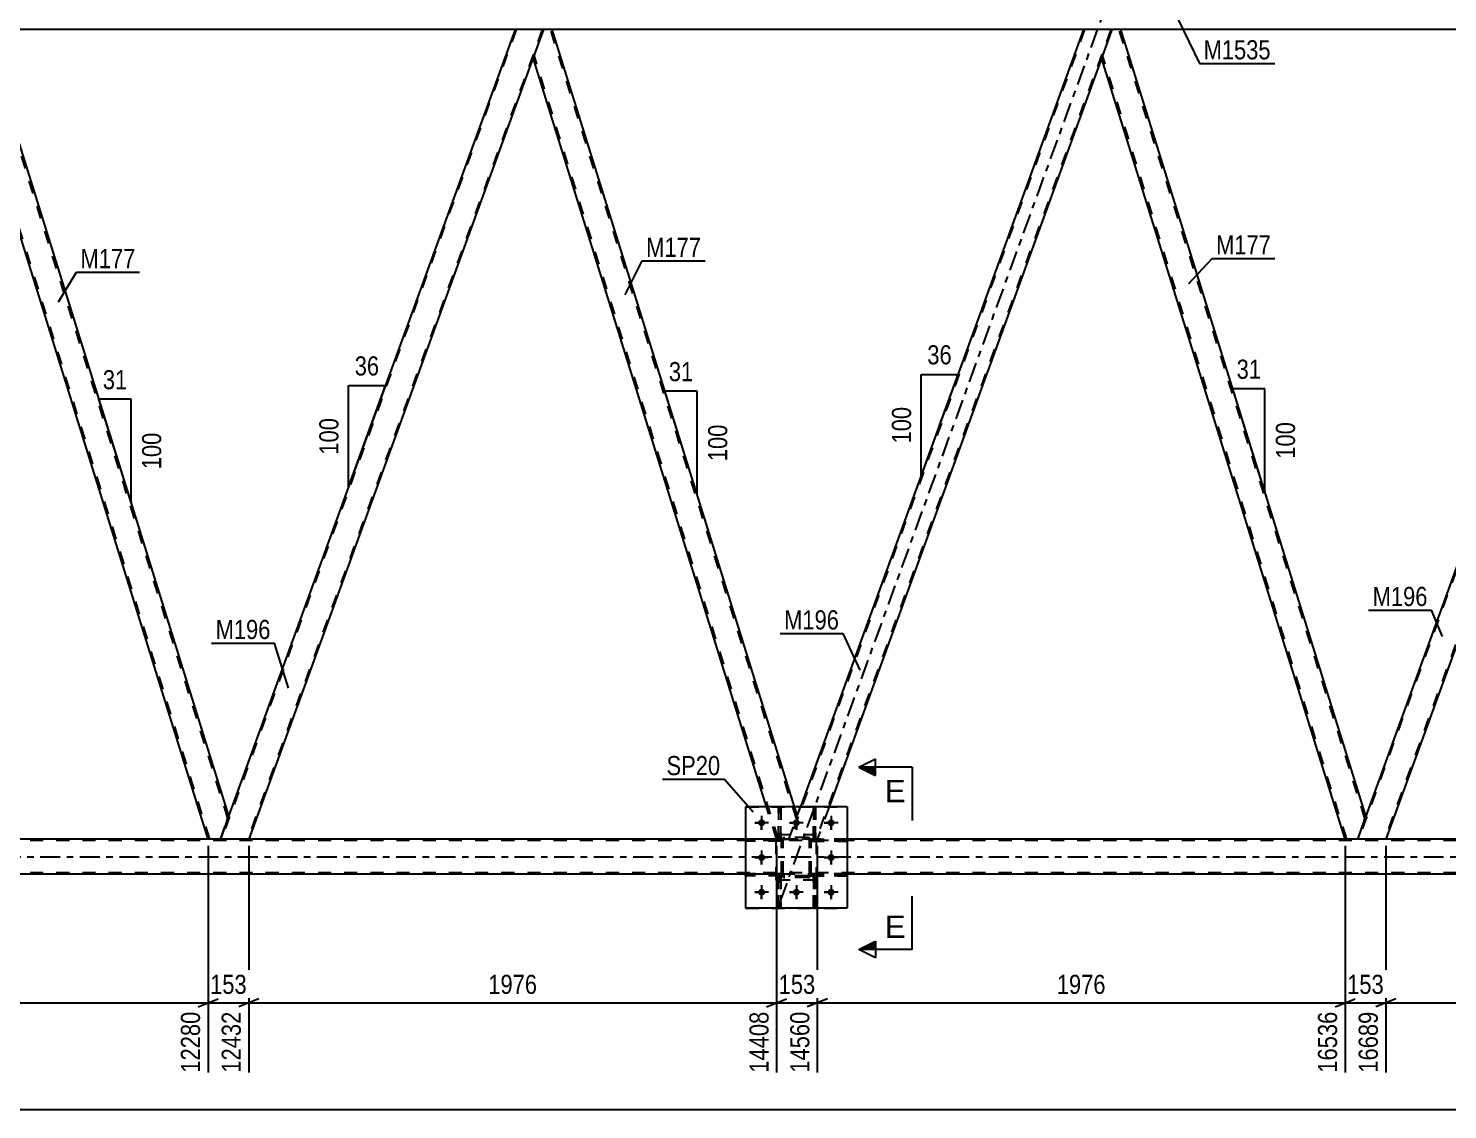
# Model space of a CAD drawing. Header units: millimetres. Extents: x 0 to 841, y 0 to 594.
# Drawn here: x 485.6 to 698.2, y 295.9 to 457.8 of the extents above; entities that cross this region are included whole.
import ezdxf

# ---------------------------------------------------------------- set-up
doc = ezdxf.new("R2010")
doc.units = ezdxf.units.MM
doc.linetypes.add('DXK_LINE_DOT2', pattern=[3.9198, 1.9599, -1.9599])
doc.linetypes.add('DXK_LINE_DOT3', pattern=[5.9187, 2.979, -0.9799, 0.9799, -0.9799])
doc.styles.add('Arial', font='ARIAL.TTF', dxfattribs={"height": 0.2})
doc.styles.add('Arial Narrow', font='ARIALN.TTF', dxfattribs={"height": 0.2})

# ---------------------------------------------------------------- blocks, each defined once
blk = doc.blocks.new('Part-318885039-3986 - 3851')
at = {"color": 7, "linetype": 'DXK_LINE_DOT2'}
for p, q in [((598.44, 336.19), (598.48, 336.37)), ((598.48, 336.37), (598.44, 336.19)), ((598.44, 331.15), (598.44, 336.19)), ((598.68, 336.19), (598.7, 336.28)), ((598.68, 331.15), (598.68, 336.19)), ((598.7, 336.28), (598.75, 336.36)), ((598.74, 336.63), (598.92, 336.67)), ((598.92, 336.67), (598.74, 336.63)), ((598.75, 336.36), (598.83, 336.41)), ((598.83, 336.41), (598.92, 336.43)), ((602.36, 336.67), (598.92, 336.67)), ((598.92, 336.43), (602.36, 336.43)), ((602.36, 336.67), (602.54, 336.63)), ((602.54, 336.63), (602.36, 336.67)), ((602.36, 336.43), (602.45, 336.41)), ((602.45, 336.41), (602.53, 336.36)), ((602.53, 336.36), (602.58, 336.28)), ((602.58, 336.28), (602.6, 336.19)), ((602.6, 331.15), (602.6, 336.19)), ((602.8, 336.37), (602.84, 336.19)), ((602.84, 336.19), (602.8, 336.37)), ((602.84, 331.15), (602.84, 336.19)), ((598.48, 330.96), (598.44, 331.15)), ((598.44, 331.15), (598.48, 330.96)), ((598.7, 331.06), (598.68, 331.15)), ((598.75, 330.98), (598.7, 331.06)), ((598.92, 330.67), (598.74, 330.7)), ((598.74, 330.7), (598.92, 330.67)), ((598.83, 330.93), (598.75, 330.98)), ((598.92, 330.91), (598.83, 330.93)), ((602.36, 330.91), (598.92, 330.91)), ((602.36, 330.67), (598.92, 330.67)), ((602.45, 330.93), (602.36, 330.91)), ((602.54, 330.7), (602.36, 330.67)), ((602.36, 330.67), (602.54, 330.7)), ((602.53, 330.98), (602.45, 330.93)), ((602.58, 331.06), (602.53, 330.98)), ((602.6, 331.15), (602.58, 331.06)), ((602.84, 331.15), (602.8, 330.96)), ((602.8, 330.96), (602.84, 331.15))]:
    blk.add_line(p, q, dxfattribs=at)
at = {"color": 7, "linetype": 'DXK_LINE_DOT3'}
blk.add_line((600.64, 333.67), (600.64, 333.67), dxfattribs=at)
at = {"color": 7, "linetype": 'DXK_LINE_DOT2'}
for centre, start, end in [((598.92, 336.19), 112.5, 157.5), ((598.92, 336.19), 112.5, 157.5), ((602.36, 336.19), 22.5, 67.5), ((602.36, 336.19), 22.5, 67.5), ((598.92, 331.15), 202.5, 247.5), ((598.92, 331.15), 202.5, 247.5), ((602.36, 331.15), 292.5, 337.5), ((602.36, 331.15), 292.5, 337.5)]:
    blk.add_arc(centre, 0.48, start, end, dxfattribs=at)
blk = doc.blocks.new('Part-318885039-3867 - 3851')
at = {"color": 7, "linetype": 'DXK_LINE_DOT3'}
blk.add_line((598.23, 327.05), (649.19, 467.06), dxfattribs=at)
at = {"color": 7, "linetype": 'DXK_LINE_DOT2'}
for p, q in [((643.81, 457.66), (599.69, 336.44)), ((647.73, 457.66), (603.61, 336.44)), ((647.9, 457.66), (646.37, 453.46)), ((599.52, 336.44), (601.28, 341.27)), ((605.54, 341.27), (603.78, 336.44)), ((603.78, 336.44), (599.52, 336.44))]:
    blk.add_line(p, q, dxfattribs=at)
at = {"color": 2, "linetype": 'Continuous'}
for p, q in [((643.64, 457.66), (601.28, 341.27)), ((647.9, 457.66), (643.64, 457.66)), ((646.37, 453.46), (605.54, 341.27))]:
    blk.add_line(p, q, dxfattribs=at)
blk = doc.blocks.new('Part-318885039-3872 - 3851')
at = {"color": 2, "linetype": 'Continuous'}
for p, q in [((647.9, 457.66), (646.37, 453.47)), ((649.22, 457.66), (647.9, 457.66)), ((685.92, 339.91), (649.22, 457.66)), ((682.81, 336.44), (646.35, 453.41)), ((646.37, 453.47), (646.37, 453.46)), ((685.65, 339.17), (684.66, 336.44)), ((685.9, 339.86), (685.65, 339.17)), ((685.9, 339.87), (685.9, 339.86))]:
    blk.add_line(p, q, dxfattribs=at)
at = {"color": 7, "linetype": 'DXK_LINE_DOT2'}
for p, q in [((685.79, 339.54), (648.97, 457.66)), ((646.37, 453.47), (646.35, 453.41)), ((683.06, 336.44), (646.49, 453.79)), ((685.65, 339.17), (685.84, 339.7)), ((685.92, 339.91), (685.9, 339.87)), ((684.66, 336.44), (682.81, 336.44))]:
    blk.add_line(p, q, dxfattribs=at)
blk = doc.blocks.new('Part-318885039-3878 - 3851')
at = {"color": 7, "linetype": 'DXK_LINE_DOT2'}
for p, q in [((728.95, 457.66), (684.83, 336.44)), ((732.86, 457.66), (688.74, 336.44)), ((685.9, 339.87), (684.66, 336.44)), ((688.91, 336.44), (684.66, 336.44))]:
    blk.add_line(p, q, dxfattribs=at)
at = {"color": 2, "linetype": 'Continuous'}
for p, q in [((728.78, 457.66), (685.9, 339.87)), ((733.04, 457.66), (688.91, 336.44)), ((733.04, 457.66), (728.78, 457.66))]:
    blk.add_line(p, q, dxfattribs=at)
blk = doc.blocks.new('Part-318885039-3882 - 3851')
at = {"color": 7, "linetype": 'DXK_LINE_DOT2'}
for p, q in [((598.31, 330.9), (597.99, 330.9)), ((597.99, 330.9), (597.99, 326.07)), ((597.99, 330.3), (598.31, 330.3)), ((598.31, 326.07), (598.31, 330.9)), ((597.99, 326.07), (598.31, 326.07))]:
    blk.add_line(p, q, dxfattribs=at)
blk = doc.blocks.new('Part-318885039-3887 - 3851')
at = {"color": 7, "linetype": 'DXK_LINE_DOT2'}
for p, q in [((603.64, 337.07), (597.64, 337.07)), ((597.64, 330.27), (597.64, 337.07)), ((603.64, 330.27), (603.64, 337.07)), ((603.64, 330.27), (597.64, 330.27))]:
    blk.add_line(p, q, dxfattribs=at)
blk = doc.blocks.new('Part-318885039-3893 - 3851')
at = {"color": 7, "linetype": 'DXK_LINE_DOT2'}
for p, q in [((608.24, 331.23), (602.84, 331.23)), ((602.84, 331.23), (602.84, 330.91)), ((602.84, 330.91), (608.24, 330.91)), ((603.44, 330.91), (603.44, 331.23)), ((608.24, 330.91), (608.24, 331.23))]:
    blk.add_line(p, q, dxfattribs=at)
blk = doc.blocks.new('Part-318885039-3894 - 3851')
at = {"color": 7, "linetype": 'DXK_LINE_DOT2'}
for p, q in [((608.24, 336.43), (602.84, 336.43)), ((602.84, 336.43), (602.84, 336.11)), ((602.84, 336.11), (608.24, 336.11)), ((603.44, 336.11), (603.44, 336.43)), ((608.24, 336.11), (608.24, 336.43))]:
    blk.add_line(p, q, dxfattribs=at)
blk = doc.blocks.new('Part-318885039-3897 - 3851')
at = {"color": 7, "linetype": 'DXK_LINE_DOT2'}
for p, q in [((603.51, 330.9), (603.19, 330.9)), ((603.19, 330.9), (603.19, 326.07)), ((603.19, 330.3), (603.51, 330.3)), ((603.51, 326.07), (603.51, 330.9)), ((603.19, 326.07), (603.51, 326.07))]:
    blk.add_line(p, q, dxfattribs=at)
blk = doc.blocks.new('Bolt-318885039-3964 - 3851')
at = {"color": 1, "linetype": 'Continuous'}
for p, q in [((594.4, 338.87), (595.09, 338.87)), ((595.44, 339.91), (595.44, 339.22)), ((595.44, 337.83), (595.44, 338.52)), ((596.48, 338.87), (595.79, 338.87)), ((599.6, 338.87), (600.29, 338.87)), ((600.64, 339.91), (600.64, 339.22)), ((600.64, 337.83), (600.64, 338.52)), ((601.68, 338.87), (600.99, 338.87)), ((604.8, 338.87), (605.49, 338.87)), ((605.84, 339.91), (605.84, 339.22)), ((605.84, 337.83), (605.84, 338.52)), ((606.88, 338.87), (606.19, 338.87)), ((594.4, 333.67), (595.09, 333.67)), ((595.44, 334.71), (595.44, 334.02)), ((596.48, 333.67), (595.79, 333.67)), ((604.8, 333.67), (605.49, 333.67)), ((605.84, 334.71), (605.84, 334.02)), ((606.88, 333.67), (606.19, 333.67)), ((595.44, 332.63), (595.44, 333.32)), ((605.84, 332.63), (605.84, 333.32)), ((595.44, 329.51), (595.44, 328.82)), ((600.64, 329.51), (600.64, 328.82)), ((605.84, 329.51), (605.84, 328.82)), ((594.4, 328.47), (595.09, 328.47)), ((595.44, 327.43), (595.44, 328.12)), ((596.48, 328.47), (595.79, 328.47)), ((599.6, 328.47), (600.29, 328.47)), ((600.64, 327.43), (600.64, 328.12)), ((601.68, 328.47), (600.99, 328.47)), ((604.8, 328.47), (605.49, 328.47)), ((605.84, 327.43), (605.84, 328.12)), ((606.88, 328.47), (606.19, 328.47))]:
    blk.add_line(p, q, dxfattribs=at)
blk = doc.blocks.new('Part-318885039-3977 - 3851')
at = {"color": 2, "linetype": 'Continuous'}
for p, q in [((477.63, 457.66), (476.11, 453.47)), ((478.95, 457.66), (477.63, 457.66)), ((515.65, 339.91), (478.95, 457.66)), ((512.54, 336.44), (476.09, 453.41)), ((476.11, 453.47), (476.1, 453.46)), ((515.38, 339.17), (514.39, 336.44)), ((515.63, 339.86), (515.38, 339.17)), ((515.63, 339.87), (515.63, 339.86))]:
    blk.add_line(p, q, dxfattribs=at)
at = {"color": 7, "linetype": 'DXK_LINE_DOT2'}
for p, q in [((515.52, 339.54), (478.7, 457.66)), ((476.11, 453.47), (476.09, 453.41)), ((512.8, 336.44), (476.22, 453.79)), ((515.38, 339.17), (515.57, 339.7)), ((515.65, 339.91), (515.63, 339.87)), ((514.39, 336.44), (512.54, 336.44))]:
    blk.add_line(p, q, dxfattribs=at)
blk = doc.blocks.new('Part-318885039-3918 - 3851')
at = {"color": 7, "linetype": 'DXK_LINE_DOT2'}
for p, q in [((733.04, 457.66), (217.97, 457.66)), ((564.08, 457.66), (558.51, 457.66)), ((649.22, 457.66), (643.64, 457.66))]:
    blk.add_line(p, q, dxfattribs=at)
at = {"color": 2, "linetype": 'Continuous'}
for p, q in [((558.51, 457.66), (478.95, 457.66)), ((643.64, 457.66), (564.08, 457.66)), ((728.78, 457.66), (649.22, 457.66))]:
    blk.add_line(p, q, dxfattribs=at)
blk = doc.blocks.new('Part-318885039-3983 - 3851')
at = {"color": 7, "linetype": 'DXK_LINE_DOT2'}
for p, q in [((602.84, 336.11), (602.84, 336.43)), ((602.84, 336.43), (608.24, 336.43)), ((608.24, 336.11), (602.84, 336.11)), ((603.44, 336.11), (603.44, 336.43)), ((608.24, 336.43), (608.24, 336.11))]:
    blk.add_line(p, q, dxfattribs=at)
blk = doc.blocks.new('Part-318885039-3919 - 3851')
at = {"color": 7, "linetype": 'DXK_LINE_DOT2'}
for p, q in [((598.44, 331.23), (593.04, 331.23)), ((593.04, 331.23), (593.04, 330.91)), ((598.44, 330.91), (593.04, 330.91)), ((597.84, 330.91), (597.84, 331.23)), ((598.44, 330.91), (598.44, 331.23))]:
    blk.add_line(p, q, dxfattribs=at)
blk = doc.blocks.new('Part-318885039-3924 - 3851')
at = {"color": 7, "linetype": 'DXK_LINE_DOT2'}
for p, q in [((558.68, 457.66), (514.56, 336.44)), ((562.6, 457.66), (518.48, 336.44)), ((562.77, 457.66), (561.24, 453.46)), ((514.39, 336.44), (515.63, 339.87)), ((518.65, 336.44), (514.39, 336.44))]:
    blk.add_line(p, q, dxfattribs=at)
at = {"color": 2, "linetype": 'Continuous'}
for p, q in [((558.51, 457.66), (515.63, 339.87)), ((562.77, 457.66), (558.51, 457.66)), ((561.24, 453.46), (518.65, 336.44))]:
    blk.add_line(p, q, dxfattribs=at)
blk = doc.blocks.new('Part-318885039-3929 - 3851')
at = {"color": 2, "linetype": 'Continuous'}
for p, q in [((608.24, 341.27), (593.04, 341.27)), ((593.04, 341.27), (593.04, 326.07)), ((608.24, 341.27), (608.24, 326.07)), ((608.24, 326.07), (593.04, 326.07))]:
    blk.add_line(p, q, dxfattribs=at)
blk = doc.blocks.new('Part-318885039-3939 - 3851')
at = {"color": 7, "linetype": 'DXK_LINE_DOT2'}
for p, q in [((598.44, 336.43), (593.04, 336.43)), ((593.04, 336.43), (593.04, 336.11)), ((598.44, 336.11), (593.04, 336.11)), ((597.84, 336.11), (597.84, 336.43)), ((598.44, 336.11), (598.44, 336.43))]:
    blk.add_line(p, q, dxfattribs=at)
blk = doc.blocks.new('Part-318885039-3944 - 3851')
at = {"color": 7, "linetype": 'DXK_LINE_DOT2'}
for p, q in [((742.64, 336.2), (67.2, 336.2)), ((608.24, 336.44), (593.04, 336.44)), ((742.64, 331.4), (67.2, 331.4)), ((608.24, 331.16), (337.64, 331.16))]:
    blk.add_line(p, q, dxfattribs=at)
at = {"color": 2, "linetype": 'Continuous'}
for p, q in [((593.04, 336.44), (352.84, 336.44)), ((742.64, 336.44), (608.24, 336.44)), ((593.04, 331.16), (352.84, 331.16)), ((742.64, 331.16), (608.24, 331.16))]:
    blk.add_line(p, q, dxfattribs=at)
at = {"color": 7, "linetype": 'DXK_LINE_DOT3'}
blk.add_line((67.2, 333.8), (742.64, 333.8), dxfattribs=at)
blk = doc.blocks.new('Bolt-318885039-3963 - 3851')
at = {"linetype": 'Continuous'}
for points in [[(595.96, 338.87, -1), (594.92, 338.87, -1)], [(601.16, 338.87, -1), (600.12, 338.87, -1)], [(606.36, 338.87, -1), (605.32, 338.87, -1)], [(595.96, 333.67, -1), (594.92, 333.67, -1)], [(606.36, 333.67, -1), (605.32, 333.67, -1)], [(595.96, 328.47, -1), (594.92, 328.47, -1)], [(601.16, 328.47, -1), (600.12, 328.47, -1)], [(606.36, 328.47, -1), (605.32, 328.47, -1)]]:
    blk.add_hatch(color=1, dxfattribs=at).paths.add_polyline_path(points)
at = {"color": 1, "linetype": 'Continuous'}
for p, q in [((596.48, 338.87), (594.4, 338.87)), ((595.44, 339.91), (595.44, 337.83)), ((601.68, 338.87), (599.6, 338.87)), ((600.64, 339.91), (600.64, 337.83)), ((606.88, 338.87), (604.8, 338.87)), ((605.84, 339.91), (605.84, 337.83)), ((596.48, 333.67), (594.4, 333.67)), ((595.44, 334.71), (595.44, 332.63)), ((606.88, 333.67), (604.8, 333.67)), ((605.84, 334.71), (605.84, 332.63)), ((595.44, 329.51), (595.44, 327.43)), ((600.64, 329.51), (600.64, 327.43)), ((605.84, 329.51), (605.84, 327.43)), ((596.48, 328.47), (594.4, 328.47)), ((601.68, 328.47), (599.6, 328.47)), ((606.88, 328.47), (604.8, 328.47))]:
    blk.add_line(p, q, dxfattribs=at)
blk = doc.blocks.new('Part-318885039-3990 - 3851')
at = {"color": 7, "linetype": 'DXK_LINE_DOT2'}
for p, q in [((598.44, 331.23), (593.04, 331.23)), ((593.04, 330.91), (593.04, 331.23)), ((598.44, 330.91), (593.04, 330.91)), ((597.84, 330.91), (597.84, 331.23)), ((598.44, 331.23), (598.44, 330.91))]:
    blk.add_line(p, q, dxfattribs=at)
blk = doc.blocks.new('Part-318885039-3991 - 3851')
at = {"color": 7, "linetype": 'DXK_LINE_DOT2'}
for p, q in [((598.44, 336.43), (593.04, 336.43)), ((593.04, 336.11), (593.04, 336.43)), ((598.44, 336.11), (593.04, 336.11)), ((597.84, 336.11), (597.84, 336.43)), ((598.44, 336.43), (598.44, 336.11))]:
    blk.add_line(p, q, dxfattribs=at)
blk = doc.blocks.new('Part-318885039-3994 - 3851')
at = {"color": 7, "linetype": 'DXK_LINE_DOT2'}
for p, q in [((598.44, 336.19), (598.48, 336.37)), ((598.48, 336.37), (598.44, 336.19)), ((598.44, 331.15), (598.44, 336.19)), ((598.68, 336.19), (598.7, 336.28)), ((598.68, 331.15), (598.68, 336.19)), ((598.7, 336.28), (598.75, 336.36)), ((598.74, 336.63), (598.92, 336.67)), ((598.92, 336.67), (598.74, 336.63)), ((598.75, 336.36), (598.83, 336.41)), ((598.83, 336.41), (598.92, 336.43)), ((602.36, 336.67), (598.92, 336.67)), ((598.92, 336.43), (602.36, 336.43)), ((602.36, 336.67), (602.54, 336.63)), ((602.54, 336.63), (602.36, 336.67)), ((602.36, 336.43), (602.45, 336.41)), ((602.45, 336.41), (602.53, 336.36)), ((602.53, 336.36), (602.58, 336.28)), ((602.58, 336.28), (602.6, 336.19)), ((602.6, 331.15), (602.6, 336.19)), ((602.8, 336.37), (602.84, 336.19)), ((602.84, 336.19), (602.8, 336.37)), ((602.84, 331.15), (602.84, 336.19)), ((598.48, 330.96), (598.44, 331.15)), ((598.44, 331.15), (598.48, 330.96)), ((598.7, 331.06), (598.68, 331.15)), ((598.75, 330.98), (598.7, 331.06)), ((598.92, 330.67), (598.74, 330.7)), ((598.74, 330.7), (598.92, 330.67)), ((598.83, 330.93), (598.75, 330.98)), ((598.92, 330.91), (598.83, 330.93)), ((602.36, 330.91), (598.92, 330.91)), ((602.36, 330.67), (598.92, 330.67)), ((602.45, 330.93), (602.36, 330.91)), ((602.54, 330.7), (602.36, 330.67)), ((602.36, 330.67), (602.54, 330.7)), ((602.53, 330.98), (602.45, 330.93)), ((602.58, 331.06), (602.53, 330.98)), ((602.6, 331.15), (602.58, 331.06)), ((602.84, 331.15), (602.8, 330.96)), ((602.8, 330.96), (602.84, 331.15))]:
    blk.add_line(p, q, dxfattribs=at)
at = {"color": 7, "linetype": 'DXK_LINE_DOT3'}
blk.add_line((600.64, 333.67), (600.64, 333.67), dxfattribs=at)
at = {"color": 7, "linetype": 'DXK_LINE_DOT2'}
for centre, start, end in [((598.92, 336.19), 112.5, 157.5), ((598.92, 336.19), 112.5, 157.5), ((602.36, 336.19), 22.5, 67.5), ((602.36, 336.19), 22.5, 67.5), ((598.92, 331.15), 202.5, 247.5), ((598.92, 331.15), 202.5, 247.5), ((602.36, 331.15), 292.5, 337.5), ((602.36, 331.15), 292.5, 337.5)]:
    blk.add_arc(centre, 0.48, start, end, dxfattribs=at)
blk = doc.blocks.new('Part-318885039-4000 - 3851')
at = {"color": 2, "linetype": 'Continuous'}
blk.add_line((598.31, 341.27), (597.99, 341.27), dxfattribs=at)
at = {"color": 7, "linetype": 'DXK_LINE_DOT2'}
for p, q in [((597.99, 341.27), (597.99, 336.42)), ((598.31, 336.42), (598.31, 341.27)), ((597.99, 337.02), (598.31, 337.02)), ((597.99, 336.42), (598.31, 336.42))]:
    blk.add_line(p, q, dxfattribs=at)
blk = doc.blocks.new('Part-318885039-4003 - 3851')
at = {"color": 2, "linetype": 'Continuous'}
blk.add_line((603.51, 341.27), (603.19, 341.27), dxfattribs=at)
at = {"color": 7, "linetype": 'DXK_LINE_DOT2'}
for p, q in [((603.19, 341.27), (603.19, 336.42)), ((603.51, 336.42), (603.51, 341.27)), ((603.19, 337.02), (603.51, 337.02)), ((603.19, 336.42), (603.51, 336.42))]:
    blk.add_line(p, q, dxfattribs=at)
blk = doc.blocks.new('Part-318885039-4022 - 3851')
at = {"color": 7, "linetype": 'DXK_LINE_DOT2'}
for p, q in [((593.04, 341.27), (608.24, 341.27)), ((593.04, 341.27), (593.04, 326.07)), ((608.24, 341.27), (608.24, 326.07)), ((593.04, 326.07), (608.24, 326.07))]:
    blk.add_line(p, q, dxfattribs=at)
blk = doc.blocks.new('Part-318885039-4024 - 3851')
at = {"color": 7, "linetype": 'DXK_LINE_DOT2'}
for p, q in [((602.84, 330.91), (602.84, 331.23)), ((602.84, 331.23), (608.24, 331.23)), ((608.24, 330.91), (602.84, 330.91)), ((603.44, 330.91), (603.44, 331.23)), ((608.24, 331.23), (608.24, 330.91))]:
    blk.add_line(p, q, dxfattribs=at)
blk = doc.blocks.new('Part-318885039-4163 - 3851')
at = {"color": 2, "linetype": 'Continuous'}
for p, q in [((562.77, 457.66), (561.24, 453.47)), ((564.08, 457.66), (562.77, 457.66)), ((600.36, 341.27), (564.08, 457.66)), ((596.18, 341.27), (561.22, 453.41)), ((561.24, 453.47), (561.24, 453.46))]:
    blk.add_line(p, q, dxfattribs=at)
at = {"color": 7, "linetype": 'DXK_LINE_DOT2'}
for p, q in [((600.65, 339.54), (563.83, 457.66)), ((561.24, 453.47), (561.22, 453.41)), ((597.93, 336.44), (561.36, 453.79)), ((597.68, 336.44), (596.18, 341.27)), ((600.79, 339.91), (600.36, 341.27)), ((599.52, 336.44), (600.79, 339.91)), ((597.68, 336.44), (599.52, 336.44))]:
    blk.add_line(p, q, dxfattribs=at)
blk = doc.blocks.new('Part-318885039-4058 - 3851')
at = {"color": 7, "linetype": 'DXK_LINE_DOT2'}
for p, q in [((603.64, 337.07), (597.64, 337.07)), ((597.64, 330.27), (597.64, 337.07)), ((603.64, 330.27), (603.64, 337.07)), ((603.64, 330.27), (597.64, 330.27))]:
    blk.add_line(p, q, dxfattribs=at)
blk = doc.blocks.new('Part-318885039-4097 - 3851')
at = {"color": 7, "linetype": 'DXK_LINE_DOT2'}
for p, q in [((603.19, 326.07), (603.19, 330.9)), ((603.19, 330.9), (603.51, 330.9)), ((603.19, 330.3), (603.51, 330.3)), ((603.51, 330.9), (603.51, 326.07)), ((603.51, 326.07), (603.19, 326.07))]:
    blk.add_line(p, q, dxfattribs=at)
blk = doc.blocks.new('Part-318885039-4100 - 3851')
at = {"color": 7, "linetype": 'DXK_LINE_DOT2'}
for p, q in [((597.99, 326.07), (597.99, 330.9)), ((597.99, 330.9), (598.31, 330.9)), ((597.99, 330.3), (598.31, 330.3)), ((598.31, 330.9), (598.31, 326.07)), ((598.31, 326.07), (597.99, 326.07))]:
    blk.add_line(p, q, dxfattribs=at)
blk = doc.blocks.new('Part-318885039-4183 - 3851')
at = {"color": 7, "linetype": 'DXK_LINE_DOT2'}
for p, q in [((603.19, 336.42), (603.19, 341.27)), ((603.19, 341.27), (603.51, 341.27)), ((603.51, 341.27), (603.51, 336.42)), ((603.19, 337.02), (603.51, 337.02)), ((603.51, 336.42), (603.19, 336.42))]:
    blk.add_line(p, q, dxfattribs=at)
blk = doc.blocks.new('Part-318885039-4186 - 3851')
at = {"color": 7, "linetype": 'DXK_LINE_DOT2'}
for p, q in [((597.99, 336.42), (597.99, 341.27)), ((597.99, 341.27), (598.31, 341.27)), ((598.31, 341.27), (598.31, 336.42)), ((597.99, 337.02), (598.31, 337.02)), ((598.31, 336.42), (597.99, 336.42))]:
    blk.add_line(p, q, dxfattribs=at)
blk = doc.blocks.new('AngleDimension-318885039-4684 - 3851')
at = {"color": 7, "linetype": 'Continuous'}
for p, q in [((667.97, 397.51), (665.99, 403.86)), ((670.81, 403.86), (665.99, 403.86)), ((670.81, 388.4), (665.99, 403.86)), ((670.81, 388.4), (670.81, 403.86))]:
    blk.add_line(p, q, dxfattribs=at)
at = {"color": 0}
for points in [[(670.83, 404.76), (670.83, 408.96), (665.97, 408.96), (665.97, 404.76)], [(675.91, 399.47), (671.71, 399.47), (671.71, 392.79), (675.91, 392.79)]]:
    blk.add_wipeout(points, dxfattribs=at)
at = {"color": 3, "style": 'Arial Narrow'}
blk.add_text('31', height=2.863, dxfattribs=at).set_placement((666.57, 405.36))
blk.add_text('100', height=2.863, rotation=90.0002, dxfattribs=at).set_placement((675.31, 393.39))
blk = doc.blocks.new('AngleDimension-318885039-5382 - 3851')
at = {"color": 7, "linetype": 'Continuous'}
for p, q in [((533.57, 404.35), (539.11, 404.35)), ((533.57, 389.13), (539.11, 404.35)), ((533.57, 389.13), (533.57, 404.35)), ((538.81, 403.54), (539.11, 404.35))]:
    blk.add_line(p, q, dxfattribs=at)
at = {"color": 0}
for points in [[(538.76, 405.25), (538.76, 409.45), (533.91, 409.45), (533.91, 405.25)], [(532.67, 400.08), (528.47, 400.08), (528.47, 393.4), (532.67, 393.4)]]:
    blk.add_wipeout(points, dxfattribs=at)
at = {"color": 3, "style": 'Arial Narrow'}
blk.add_text('36', height=2.863, dxfattribs=at).set_placement((534.51, 405.85))
blk.add_text('100', height=2.863, rotation=90.0002, dxfattribs=at).set_placement((532.07, 394))
blk = doc.blocks.new('AngleDimension-318885039-4320 - 3851')
at = {"color": 7, "linetype": 'Continuous'}
for p, q in [((585.79, 403.5), (580.97, 403.5)), ((585.79, 388.03), (580.97, 403.5)), ((585.79, 388.03), (585.79, 403.5)), ((585.81, 387.96), (585.79, 388.03))]:
    blk.add_line(p, q, dxfattribs=at)
at = {"color": 0}
for points in [[(585.81, 404.4), (585.81, 408.6), (580.95, 408.6), (580.95, 404.4)], [(590.89, 399.11), (586.69, 399.11), (586.69, 392.42), (590.89, 392.42)]]:
    blk.add_wipeout(points, dxfattribs=at)
at = {"color": 3, "style": 'Arial Narrow'}
blk.add_text('31', height=2.863, dxfattribs=at).set_placement((581.55, 405))
blk.add_text('100', height=2.863, rotation=90.0002, dxfattribs=at).set_placement((590.29, 393.02))
blk = doc.blocks.new('AngleDimension-318885039-4334 - 3851')
at = {"color": 7, "linetype": 'Continuous'}
for p, q in [((501.03, 402.29), (496.21, 402.29)), ((501.03, 386.82), (496.21, 402.29)), ((501.03, 386.82), (501.03, 402.29)), ((500.93, 387.14), (501.03, 386.82))]:
    blk.add_line(p, q, dxfattribs=at)
at = {"color": 0}
for points in [[(501.05, 403.19), (501.05, 407.39), (496.19, 407.39), (496.19, 403.19)], [(506.13, 397.9), (501.93, 397.9), (501.93, 391.21), (506.13, 391.21)]]:
    blk.add_wipeout(points, dxfattribs=at)
at = {"color": 3, "style": 'Arial Narrow'}
blk.add_text('31', height=2.863, dxfattribs=at).set_placement((496.79, 403.79))
blk.add_text('100', height=2.863, rotation=90.0002, dxfattribs=at).set_placement((505.53, 391.81))
blk = doc.blocks.new('StraightDimension-318885039-4706 - 3851')
at = {"color": 7, "linetype": 'Continuous'}
blk.add_line((56.34, 295.92), (794.37, 295.92), dxfattribs=at)
blk = doc.blocks.new('StraightDimension-318885039-4727 - 3851')
at = {"color": 7, "linetype": 'Continuous'}
for p, q in [((688.91, 335.44), (688.91, 301.46)), ((752.86, 326.3), (752.86, 301.46)), ((690.41, 312.5), (687.41, 311.3)), ((751.36, 311.3), (754.36, 312.5)), ((688.91, 311.9), (752.86, 311.9))]:
    blk.add_line(p, q, dxfattribs=at)
at = {"color": 0}
blk.add_wipeout([(725.14, 312.65), (725.14, 316.85), (716.63, 316.85), (716.63, 312.65)], dxfattribs=at)
at = {"color": 0, "linetype": 'Continuous'}
blk.add_wipeout([(752.26, 311.2), (748.06, 311.2), (748.06, 300.86), (752.26, 300.86)], dxfattribs=at)
at = {"color": 3, "style": 'Arial Narrow'}
blk.add_text('1637', height=2.863, dxfattribs=at).set_placement((717.23, 313.25))
at = {"color": 3, "linetype": 'Continuous', "style": 'Arial Narrow'}
blk.add_text('18326', height=2.863, rotation=90.0002, dxfattribs=at).set_placement((751.66, 301.46))
blk = doc.blocks.new('StraightDimension-318885039-4739 - 3851')
at = {"color": 7, "linetype": 'Continuous'}
for p, q in [((682.81, 335.44), (682.81, 301.46)), ((688.91, 335.44), (688.91, 301.46)), ((681.31, 311.3), (684.31, 312.5)), ((690.41, 312.5), (687.41, 311.3)), ((682.81, 311.9), (688.91, 311.9))]:
    blk.add_line(p, q, dxfattribs=at)
at = {"color": 0}
blk.add_wipeout([(689.21, 312.65), (689.21, 316.85), (682.52, 316.85), (682.52, 312.65)], dxfattribs=at)
at = {"color": 0, "linetype": 'Continuous'}
blk.add_wipeout([(688.31, 311.2), (684.11, 311.2), (684.11, 300.86), (688.31, 300.86)], dxfattribs=at)
at = {"color": 3, "style": 'Arial Narrow'}
blk.add_text('153', height=2.863, dxfattribs=at).set_placement((683.12, 313.25))
at = {"color": 3, "linetype": 'Continuous', "style": 'Arial Narrow'}
blk.add_text('16689', height=2.863, rotation=90.0002, dxfattribs=at).set_placement((687.71, 301.46))
blk = doc.blocks.new('StraightDimension-318885039-4759 - 3851')
at = {"color": 7, "linetype": 'Continuous'}
for p, q in [((603.78, 335.44), (603.78, 301.46)), ((682.81, 335.44), (682.81, 301.46)), ((605.28, 312.5), (602.28, 311.3)), ((681.31, 311.3), (684.31, 312.5)), ((603.78, 311.9), (682.81, 311.9))]:
    blk.add_line(p, q, dxfattribs=at)
at = {"color": 0}
blk.add_wipeout([(647.55, 312.65), (647.55, 316.85), (639.04, 316.85), (639.04, 312.65)], dxfattribs=at)
at = {"color": 0, "linetype": 'Continuous'}
blk.add_wipeout([(682.21, 311.2), (678.01, 311.2), (678.01, 300.86), (682.21, 300.86)], dxfattribs=at)
at = {"color": 3, "style": 'Arial Narrow'}
blk.add_text('1976', height=2.863, dxfattribs=at).set_placement((639.64, 313.25))
at = {"color": 3, "linetype": 'Continuous', "style": 'Arial Narrow'}
blk.add_text('16536', height=2.863, rotation=90.0002, dxfattribs=at).set_placement((681.61, 301.46))
blk = doc.blocks.new('StraightDimension-318885039-4778 - 3851')
at = {"color": 7, "linetype": 'Continuous'}
for p, q in [((597.68, 335.44), (597.68, 301.46)), ((603.78, 335.44), (603.78, 301.46)), ((596.18, 311.3), (599.18, 312.5)), ((605.28, 312.5), (602.28, 311.3)), ((597.68, 311.9), (603.78, 311.9))]:
    blk.add_line(p, q, dxfattribs=at)
at = {"color": 0}
blk.add_wipeout([(604.07, 312.65), (604.07, 316.85), (597.39, 316.85), (597.39, 312.65)], dxfattribs=at)
at = {"color": 0, "linetype": 'Continuous'}
blk.add_wipeout([(603.18, 311.2), (598.98, 311.2), (598.98, 300.86), (603.18, 300.86)], dxfattribs=at)
at = {"color": 3, "style": 'Arial Narrow'}
blk.add_text('153', height=2.863, dxfattribs=at).set_placement((597.99, 313.25))
at = {"color": 3, "linetype": 'Continuous', "style": 'Arial Narrow'}
blk.add_text('14560', height=2.863, rotation=90.0002, dxfattribs=at).set_placement((602.58, 301.46))
blk = doc.blocks.new('StraightDimension-318885039-4797 - 3851')
at = {"color": 7, "linetype": 'Continuous'}
for p, q in [((518.65, 335.44), (518.65, 301.46)), ((597.68, 335.44), (597.68, 301.46)), ((520.15, 312.5), (517.15, 311.3)), ((596.18, 311.3), (599.18, 312.5)), ((518.65, 311.9), (597.68, 311.9))]:
    blk.add_line(p, q, dxfattribs=at)
at = {"color": 0}
blk.add_wipeout([(562.42, 312.65), (562.42, 316.85), (553.91, 316.85), (553.91, 312.65)], dxfattribs=at)
at = {"color": 0, "linetype": 'Continuous'}
blk.add_wipeout([(597.08, 311.2), (592.88, 311.2), (592.88, 300.86), (597.08, 300.86)], dxfattribs=at)
at = {"color": 3, "style": 'Arial Narrow'}
blk.add_text('1976', height=2.863, dxfattribs=at).set_placement((554.51, 313.25))
at = {"color": 3, "linetype": 'Continuous', "style": 'Arial Narrow'}
blk.add_text('14408', height=2.863, rotation=90.0002, dxfattribs=at).set_placement((596.48, 301.46))
blk = doc.blocks.new('StraightDimension-318885039-4816 - 3851')
at = {"color": 7, "linetype": 'Continuous'}
for p, q in [((512.54, 335.44), (512.54, 301.46)), ((518.65, 335.44), (518.65, 301.46)), ((511.04, 311.3), (514.04, 312.5)), ((520.15, 312.5), (517.15, 311.3)), ((512.54, 311.9), (518.65, 311.9))]:
    blk.add_line(p, q, dxfattribs=at)
at = {"color": 0}
blk.add_wipeout([(518.94, 312.65), (518.94, 316.85), (512.25, 316.85), (512.25, 312.65)], dxfattribs=at)
at = {"color": 0, "linetype": 'Continuous'}
blk.add_wipeout([(518.05, 311.2), (513.85, 311.2), (513.85, 300.86), (518.05, 300.86)], dxfattribs=at)
at = {"color": 3, "style": 'Arial Narrow'}
blk.add_text('153', height=2.863, dxfattribs=at).set_placement((512.85, 313.25))
at = {"color": 3, "linetype": 'Continuous', "style": 'Arial Narrow'}
blk.add_text('12432', height=2.863, rotation=90.0002, dxfattribs=at).set_placement((517.45, 301.46))
blk = doc.blocks.new('StraightDimension-318885039-4835 - 3851')
at = {"color": 7, "linetype": 'Continuous'}
for p, q in [((433.51, 335.44), (433.51, 301.46)), ((512.54, 335.44), (512.54, 301.46)), ((435.01, 312.5), (432.01, 311.3)), ((511.04, 311.3), (514.04, 312.5)), ((433.51, 311.9), (512.54, 311.9))]:
    blk.add_line(p, q, dxfattribs=at)
at = {"color": 0}
blk.add_wipeout([(477.28, 312.65), (477.28, 316.85), (468.77, 316.85), (468.77, 312.65)], dxfattribs=at)
at = {"color": 0, "linetype": 'Continuous'}
blk.add_wipeout([(511.94, 311.2), (507.74, 311.2), (507.74, 300.86), (511.94, 300.86)], dxfattribs=at)
at = {"color": 3, "style": 'Arial Narrow'}
blk.add_text('1976', height=2.863, dxfattribs=at).set_placement((469.37, 313.25))
at = {"color": 3, "linetype": 'Continuous', "style": 'Arial Narrow'}
blk.add_text('12280', height=2.863, rotation=90.0002, dxfattribs=at).set_placement((511.34, 301.46))
blk = doc.blocks.new('AngleDimension-318885039-5393 - 3851')
at = {"color": 7, "linetype": 'Continuous'}
for p, q in [((619.31, 406.02), (624.85, 406.02)), ((619.31, 390.8), (624.85, 406.02)), ((619.31, 390.8), (619.31, 406.02)), ((622.07, 398.38), (624.85, 406.02))]:
    blk.add_line(p, q, dxfattribs=at)
at = {"color": 0}
for points in [[(624.51, 406.92), (624.51, 411.12), (619.65, 411.12), (619.65, 406.92)], [(618.41, 401.75), (614.21, 401.75), (614.21, 395.07), (618.41, 395.07)]]:
    blk.add_wipeout(points, dxfattribs=at)
at = {"color": 3, "style": 'Arial Narrow'}
blk.add_text('36', height=2.863, dxfattribs=at).set_placement((620.25, 407.52))
blk.add_text('100', height=2.863, rotation=90.0002, dxfattribs=at).set_placement((617.81, 395.67))
blk = doc.blocks.new('Mark-318885039-3863 - 3851')
at = {"color": 0}
blk.add_wipeout([(607.03, 367.82), (607.03, 370.82), (598.81, 370.82), (598.81, 367.82)], dxfattribs=at)
blk.add_wipeout([(607.03, 367.82), (607.03, 370.82), (598.81, 370.82), (598.81, 367.82)], dxfattribs=at)
at = {"color": 30, "linetype": 'Continuous'}
for p in [(598.21, 367.22), (610.22, 361.71)]:
    blk.add_line(p, (607.63, 367.22), dxfattribs=at)
at = {"color": 3, "style": 'Arial Narrow'}
blk.add_text('M196', height=2.863, dxfattribs=at).set_placement((598.81, 367.82))
blk = doc.blocks.new('Mark-318885039-3868 - 3851')
at = {"color": 0}
blk.add_wipeout([(671.71, 423.98), (671.71, 426.98), (663.49, 426.98), (663.49, 423.98)], dxfattribs=at)
blk.add_wipeout([(671.71, 423.98), (671.71, 426.98), (663.49, 426.98), (663.49, 423.98)], dxfattribs=at)
at = {"color": 30, "linetype": 'Continuous'}
for p, q in [((659.39, 419.62), (662.89, 423.38)), ((662.89, 423.38), (672.31, 423.38))]:
    blk.add_line(p, q, dxfattribs=at)
at = {"color": 3, "style": 'Arial Narrow'}
blk.add_text('M177', height=2.863, dxfattribs=at).set_placement((663.49, 423.98))
blk = doc.blocks.new('Mark-318885039-3874 - 3851')
at = {"color": 0}
blk.add_wipeout([(695.16, 371.33), (695.16, 374.33), (686.94, 374.33), (686.94, 371.33)], dxfattribs=at)
blk.add_wipeout([(695.16, 371.33), (695.16, 374.33), (686.94, 374.33), (686.94, 371.33)], dxfattribs=at)
at = {"color": 30, "linetype": 'Continuous'}
for p in [(686.34, 370.73), (697.38, 366.76)]:
    blk.add_line(p, (695.76, 370.73), dxfattribs=at)
at = {"color": 3, "style": 'Arial Narrow'}
blk.add_text('M196', height=2.863, dxfattribs=at).set_placement((686.94, 371.33))
blk = doc.blocks.new('Mark-318885039-3973 - 3851')
at = {"color": 0}
blk.add_wipeout([(501.67, 421.92), (501.67, 424.92), (493.45, 424.92), (493.45, 421.92)], dxfattribs=at)
blk.add_wipeout([(501.67, 421.92), (501.67, 424.92), (493.45, 424.92), (493.45, 421.92)], dxfattribs=at)
at = {"color": 30, "linetype": 'Continuous'}
for p, q in [((490.13, 416.87), (492.85, 421.32)), ((492.85, 421.32), (502.27, 421.32))]:
    blk.add_line(p, q, dxfattribs=at)
at = {"color": 3, "style": 'Arial Narrow'}
blk.add_text('M177', height=2.863, dxfattribs=at).set_placement((493.45, 421.92))
blk = doc.blocks.new('Mark-318885039-3920 - 3851')
at = {"color": 0}
blk.add_wipeout([(521.9, 366.39), (521.9, 369.39), (513.68, 369.39), (513.68, 366.39)], dxfattribs=at)
blk.add_wipeout([(521.9, 366.39), (521.9, 369.39), (513.68, 369.39), (513.68, 366.39)], dxfattribs=at)
at = {"color": 30, "linetype": 'Continuous'}
for p in [(513.08, 365.79), (524.58, 359.04)]:
    blk.add_line(p, (522.5, 365.79), dxfattribs=at)
at = {"color": 3, "style": 'Arial Narrow'}
blk.add_text('M196', height=2.863, dxfattribs=at).set_placement((513.68, 366.39))
blk = doc.blocks.new('Mark-318885039-3925 - 3851')
at = {"color": 0}
blk.add_wipeout([(589.24, 346.01), (589.24, 349.01), (581.2, 349.01), (581.2, 346.01)], dxfattribs=at)
blk.add_wipeout([(589.24, 346.01), (589.24, 349.01), (581.2, 349.01), (581.2, 346.01)], dxfattribs=at)
at = {"color": 30, "linetype": 'Continuous'}
for p in [(580.6, 345.41), (594.19, 340.47)]:
    blk.add_line(p, (589.84, 345.41), dxfattribs=at)
at = {"color": 3, "style": 'Arial Narrow'}
blk.add_text('SP20', height=2.863, dxfattribs=at).set_placement((581.2, 346.01))
blk = doc.blocks.new('Mark-318885039-4159 - 3851')
at = {"color": 0}
blk.add_wipeout([(586.38, 423.61), (586.38, 426.61), (578.15, 426.61), (578.15, 423.61)], dxfattribs=at)
blk.add_wipeout([(586.38, 423.61), (586.38, 426.61), (578.15, 426.61), (578.15, 423.61)], dxfattribs=at)
at = {"color": 30, "linetype": 'Continuous'}
for p, q in [((575.03, 417.91), (577.55, 423.01)), ((577.55, 423.01), (586.98, 423.01))]:
    blk.add_line(p, q, dxfattribs=at)
at = {"color": 3, "style": 'Arial Narrow'}
blk.add_text('M177', height=2.863, dxfattribs=at).set_placement((578.15, 423.61))
blk = doc.blocks.new('Mark-318885039-4311 - 3851')
at = {"color": 0}
blk.add_wipeout([(671.67, 453.19), (671.67, 456.19), (661.62, 456.19), (661.62, 453.19)], dxfattribs=at)
blk.add_wipeout([(671.67, 453.19), (671.67, 456.19), (661.62, 456.19), (661.62, 453.19)], dxfattribs=at)
at = {"color": 30, "linetype": 'Continuous'}
for p, q in [((656.26, 462.4), (661.02, 452.59)), ((661.02, 452.59), (672.27, 452.59))]:
    blk.add_line(p, q, dxfattribs=at)
at = {"color": 3, "style": 'Arial Narrow'}
blk.add_text('M1535', height=2.863, dxfattribs=at).set_placement((661.62, 453.19))
blk = doc.blocks.new('SectionMark-318885039-5485 - 3851')
at = {"linetype": 'Continuous'}
for points in [[(612.49, 347.2), (612.49, 345.95), (609.99, 347.2)], [(612.49, 321.14), (612.49, 319.89), (609.99, 319.89)]]:
    blk.add_hatch(color=6, dxfattribs=at).paths.add_polyline_path(points)
at = {"color": 6, "linetype": 'Continuous'}
for p, q in [((609.99, 347.2), (612.49, 348.45)), ((617.99, 347.2), (609.99, 347.2)), ((609.99, 347.2), (612.49, 345.95)), ((612.49, 345.95), (612.49, 348.45)), ((609.99, 319.89), (612.49, 321.14)), ((612.49, 321.14), (612.49, 318.64)), ((617.99, 319.89), (609.99, 319.89)), ((612.49, 318.64), (609.99, 319.89))]:
    blk.add_line(p, q, dxfattribs=at)
at = {"color": 0, "linetype": 'Continuous'}
for points in [[(616.99, 341.95), (616.99, 345.45), (613.88, 345.45), (613.88, 341.95)], [(616.99, 321.64), (616.99, 325.14), (613.88, 325.14), (613.88, 321.64)]]:
    blk.add_wipeout(points, dxfattribs=at)
at = {"color": 6, "linetype": 'Continuous'}
for p, q in [((617.99, 347.2), (617.99, 339.2)), ((617.99, 319.89), (617.99, 327.89))]:
    blk.add_line(p, q, dxfattribs=at)
at = {"color": 3, "linetype": 'Continuous', "style": 'Arial'}
for p in [(613.88, 341.95), (613.88, 321.64)]:
    blk.add_text('E', height=3.34, dxfattribs=at).set_placement(p)

msp = doc.modelspace()

# ---------------------------------------------------------------- block references
for name in ['Part-318885039-3867 - 3851', 'Part-318885039-3918 - 3851', 'Part-318885039-3977 - 3851', 'Part-318885039-3924 - 3851', 'Part-318885039-4163 - 3851', 'Part-318885039-3872 - 3851', 'Part-318885039-3878 - 3851', 'Part-318885039-3929 - 3851', 'Part-318885039-4022 - 3851', 'Part-318885039-4000 - 3851', 'Part-318885039-4186 - 3851', 'Part-318885039-4003 - 3851', 'Part-318885039-4183 - 3851', 'Bolt-318885039-3964 - 3851', 'Bolt-318885039-3963 - 3851', 'Part-318885039-3944 - 3851', 'Part-318885039-3939 - 3851', 'Part-318885039-3991 - 3851', 'Part-318885039-3887 - 3851', 'Part-318885039-4058 - 3851', 'Part-318885039-3986 - 3851', 'Part-318885039-3994 - 3851', 'Part-318885039-3894 - 3851', 'Part-318885039-3983 - 3851', 'Part-318885039-3919 - 3851', 'Part-318885039-3990 - 3851', 'Part-318885039-3882 - 3851', 'Part-318885039-4100 - 3851', 'Part-318885039-3893 - 3851', 'Part-318885039-4024 - 3851', 'Part-318885039-3897 - 3851', 'Part-318885039-4097 - 3851']:
    msp.add_blockref(name, (0, 0))

# ---------------------------------------------------------------- next in the draw order: block references
for name in ['AngleDimension-318885039-5382 - 3851', 'AngleDimension-318885039-4320 - 3851', 'AngleDimension-318885039-4684 - 3851', 'AngleDimension-318885039-4334 - 3851']:
    msp.add_blockref(name, (0, 0))

# ---------------------------------------------------------------- next in the draw order: block references
msp.add_blockref('StraightDimension-318885039-4706 - 3851', (0, 0))

# ---------------------------------------------------------------- next in the draw order: block references
for name in ['Mark-318885039-4311 - 3851', 'Mark-318885039-4159 - 3851', 'Mark-318885039-3868 - 3851', 'Mark-318885039-3973 - 3851', 'AngleDimension-318885039-5393 - 3851', 'Mark-318885039-3874 - 3851', 'Mark-318885039-3863 - 3851', 'Mark-318885039-3920 - 3851', 'Mark-318885039-3925 - 3851', 'StraightDimension-318885039-4727 - 3851']:
    msp.add_blockref(name, (0, 0))

# ---------------------------------------------------------------- next in the draw order: block references
msp.add_blockref('StraightDimension-318885039-4739 - 3851', (0, 0))

# ---------------------------------------------------------------- next in the draw order: block references
msp.add_blockref('StraightDimension-318885039-4759 - 3851', (0, 0))

# ---------------------------------------------------------------- next in the draw order: block references
for name in ['SectionMark-318885039-5485 - 3851', 'StraightDimension-318885039-4778 - 3851']:
    msp.add_blockref(name, (0, 0))

# ---------------------------------------------------------------- next in the draw order: block references
msp.add_blockref('StraightDimension-318885039-4797 - 3851', (0, 0))

# ---------------------------------------------------------------- next in the draw order: block references
msp.add_blockref('StraightDimension-318885039-4816 - 3851', (0, 0))

# ---------------------------------------------------------------- next in the draw order: block references
msp.add_blockref('StraightDimension-318885039-4835 - 3851', (0, 0))

doc.saveas('drawing.dxf')
